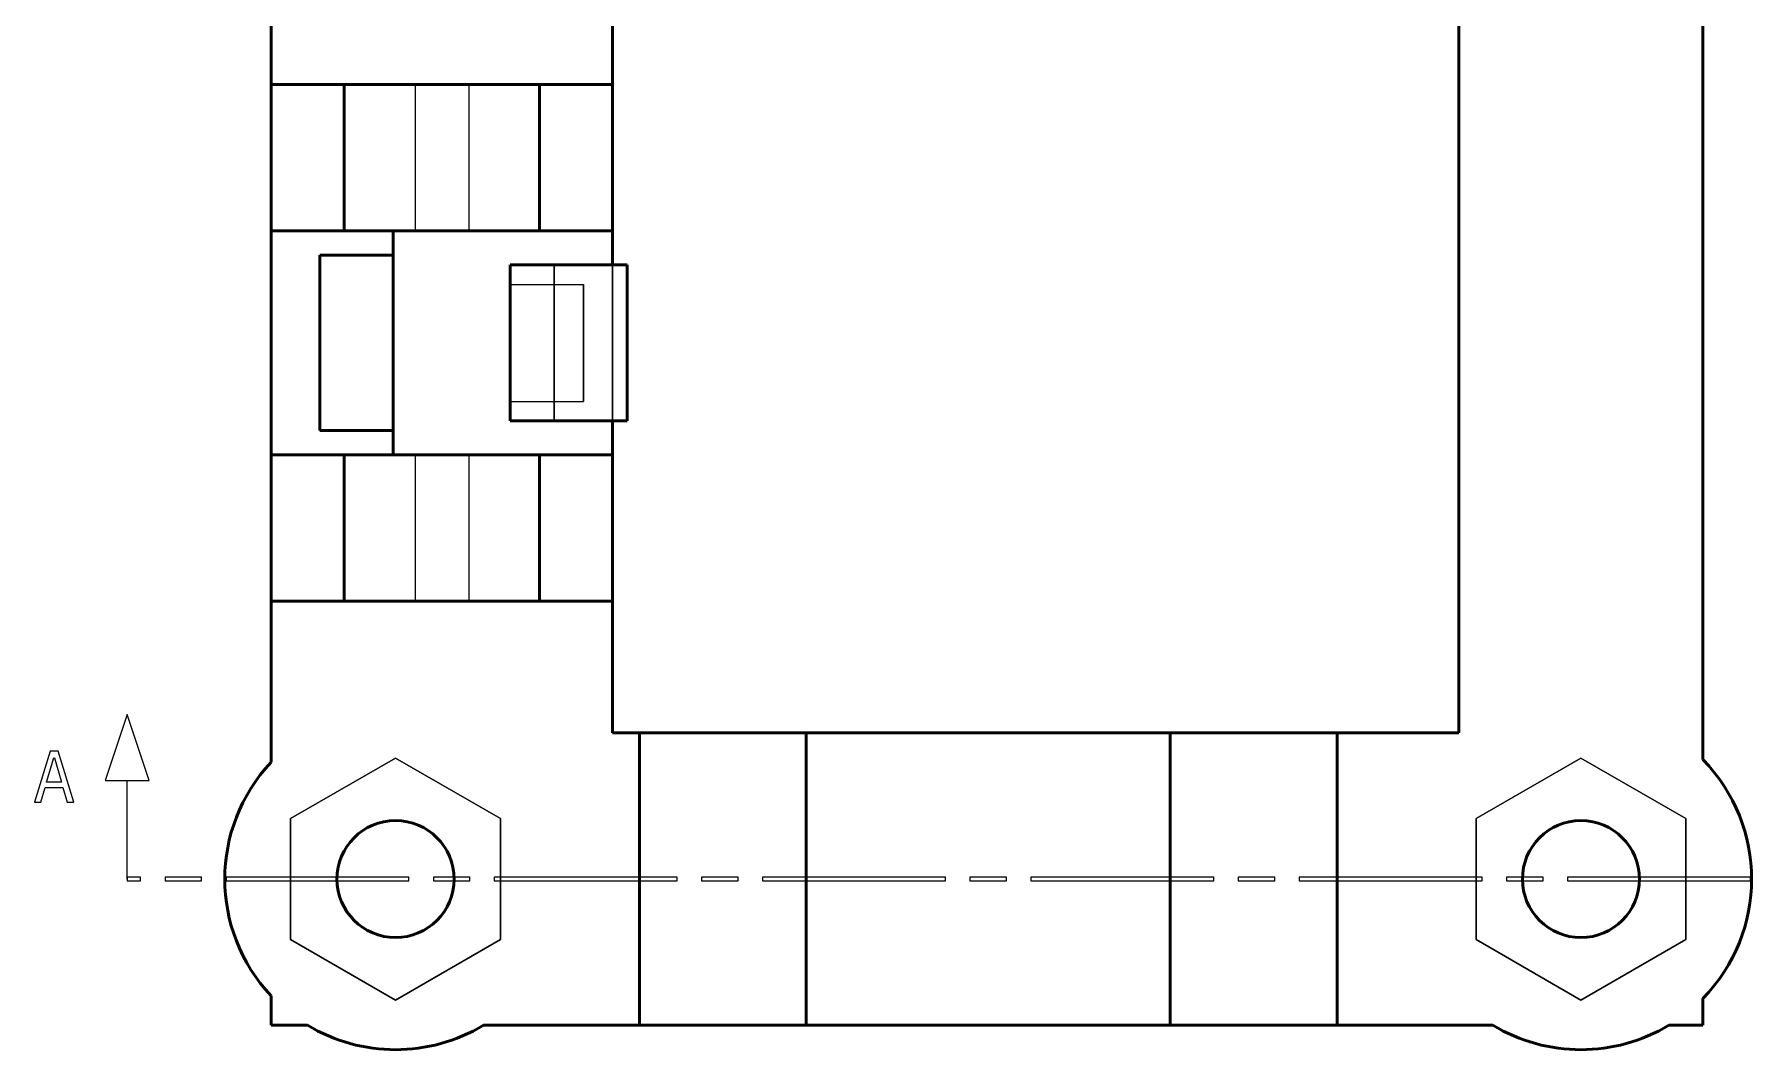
# Model space of a CAD drawing. Header units: millimetres. Extents: x 22 to 584, y 11 to 410.
# Drawn here: x 22.2 to 92.6, y 163.7 to 205.4 of the extents above; entities that cross this region are included whole.
import ezdxf

# ---------------------------------------------------------------- set-up
doc = ezdxf.new("R2010")
doc.units = ezdxf.units.MM
for name, color, linetype, lineweight in [('dims', 7, 'Continuous', 5), ('hidden', 7, 'Continuous', 25), ('part', 7, 'Continuous', 50)]:
    doc.layers.add(name, color=color, linetype=linetype, lineweight=lineweight)

msp = doc.modelspace()

# ---------------------------------------------------------------- linework, layer by layer
at = {"layer": 'dims'}
for p, q in [((26, 177.455), (25.1, 174.755)), ((26.9, 174.755), (26, 177.455)), ((22.834, 175.952), (22.191, 173.858)), ((22.689, 174.674), (22.984, 175.685)), ((23.166, 175.952), (22.834, 175.952)), ((22.984, 175.685), (23.011, 175.685)), ((23.011, 175.685), (23.304, 174.674)), ((23.809, 173.858), (23.166, 175.952)), ((23.304, 174.674), (22.689, 174.674)), ((25.1, 174.755), (26.9, 174.755)), ((26, 170.705), (26, 174.755)), ((22.453, 173.858), (22.629, 174.455)), ((22.629, 174.455), (23.364, 174.455)), ((23.364, 174.455), (23.541, 173.858)), ((22.191, 173.858), (22.453, 173.858)), ((23.541, 173.858), (23.809, 173.858)), ((26.55, 170.78), (26, 170.78)), ((26, 170.78), (26, 170.63)), ((26, 170.63), (26.55, 170.63)), ((26.55, 170.63), (26.55, 170.78)), ((29.05, 170.78), (27.55, 170.78)), ((27.55, 170.78), (27.55, 170.63)), ((27.55, 170.63), (29.05, 170.63)), ((29.05, 170.63), (29.05, 170.78)), ((37.55, 170.78), (30.05, 170.78)), ((30.05, 170.78), (30.05, 170.63)), ((30.05, 170.63), (37.55, 170.63)), ((37.55, 170.63), (37.55, 170.78)), ((40.05, 170.78), (38.55, 170.78)), ((38.55, 170.78), (38.55, 170.63)), ((38.55, 170.63), (40.05, 170.63)), ((40.05, 170.63), (40.05, 170.78)), ((48.55, 170.78), (41.05, 170.78)), ((41.05, 170.78), (41.05, 170.63)), ((41.05, 170.63), (48.55, 170.63)), ((48.55, 170.63), (48.55, 170.78)), ((51.05, 170.78), (49.55, 170.78)), ((49.55, 170.78), (49.55, 170.63)), ((49.55, 170.63), (51.05, 170.63)), ((51.05, 170.63), (51.05, 170.78)), ((59.55, 170.78), (52.05, 170.78)), ((52.05, 170.78), (52.05, 170.63)), ((52.05, 170.63), (59.55, 170.63)), ((59.55, 170.63), (59.55, 170.78)), ((62.05, 170.78), (60.55, 170.78)), ((60.55, 170.78), (60.55, 170.63)), ((60.55, 170.63), (62.05, 170.63)), ((62.05, 170.63), (62.05, 170.78)), ((70.55, 170.78), (63.05, 170.78)), ((63.05, 170.78), (63.05, 170.63)), ((63.05, 170.63), (70.55, 170.63)), ((70.55, 170.63), (70.55, 170.78)), ((73.05, 170.78), (71.55, 170.78)), ((71.55, 170.78), (71.55, 170.63)), ((71.55, 170.63), (73.05, 170.63)), ((73.05, 170.63), (73.05, 170.78)), ((81.55, 170.78), (74.05, 170.78)), ((74.05, 170.78), (74.05, 170.63)), ((74.05, 170.63), (81.55, 170.63)), ((81.55, 170.63), (81.55, 170.78)), ((84.05, 170.78), (82.55, 170.78)), ((82.55, 170.78), (82.55, 170.63)), ((82.55, 170.63), (84.05, 170.63)), ((84.05, 170.63), (84.05, 170.78)), ((92.55, 170.78), (85.05, 170.78)), ((85.05, 170.78), (85.05, 170.63)), ((85.05, 170.63), (92.55, 170.63)), ((92.55, 170.63), (92.55, 170.78))]:
    msp.add_line(p, q, dxfattribs=at)
at = {"layer": 'hidden'}
for p, q in [((31.9, 175.5), (31.9, 214.66)), ((90.6, 214.556), (90.6, 175.604)), ((45.9, 176.705), (45.9, 213.455)), ((80.6, 176.705), (80.6, 213.455)), ((31.9, 203.305), (45.9, 203.305)), ((34.9, 203.305), (34.9, 197.305)), ((37.8, 203.305), (37.8, 197.305)), ((40, 203.305), (40, 197.305)), ((42.9, 203.305), (42.9, 197.305)), ((31.9, 197.305), (36.9, 197.305)), ((36.9, 196.305), (36.9, 197.305)), ((36.9, 197.305), (45.9, 197.305)), ((33.9, 196.305), (33.9, 189.105)), ((36.9, 196.305), (33.9, 196.305)), ((36.9, 189.105), (36.9, 196.305)), ((41.7, 195.905), (43.5, 195.905)), ((41.7, 195.905), (41.7, 189.505)), ((43.5, 195.905), (43.5, 189.505)), ((43.5, 195.905), (45.9, 195.905)), ((43.5, 189.505), (43.5, 195.905)), ((45.9, 195.905), (45.9, 189.505)), ((45.9, 195.905), (46.5, 195.905)), ((46.5, 189.505), (46.5, 195.905)), ((41.7, 195.105), (44.7, 195.105)), ((41.7, 190.305), (44.7, 190.305)), ((41.7, 189.505), (43.5, 189.505)), ((43.5, 189.505), (45.9, 189.505)), ((45.9, 189.505), (46.5, 189.505)), ((36.9, 189.105), (33.9, 189.105)), ((36.9, 188.105), (36.9, 189.105)), ((31.9, 188.105), (36.9, 188.105)), ((34.9, 188.105), (34.9, 182.105)), ((36.9, 188.105), (45.9, 188.105)), ((37.8, 188.105), (37.8, 182.105)), ((40, 188.105), (40, 182.105)), ((42.9, 188.105), (42.9, 182.105)), ((45.9, 182.105), (31.9, 182.105)), ((80.6, 176.705), (45.9, 176.705)), ((47, 164.705), (47, 176.705)), ((75.6, 164.705), (75.6, 176.705)), ((32.7, 173.188), (37, 175.67)), ((37, 175.67), (32.7, 173.188)), ((37, 175.67), (41.3, 173.188)), ((41.3, 173.188), (37, 175.67)), ((81.3, 173.188), (85.6, 175.67)), ((85.6, 175.67), (81.3, 173.188)), ((85.6, 175.67), (89.9, 173.188)), ((89.9, 173.188), (85.6, 175.67)), ((32.7, 168.222), (32.7, 173.188)), ((32.7, 173.188), (32.7, 168.222)), ((41.3, 173.188), (41.3, 168.222)), ((41.3, 168.222), (41.3, 173.188)), ((81.3, 168.222), (81.3, 173.188)), ((81.3, 173.188), (81.3, 168.222)), ((89.9, 173.188), (89.9, 168.222)), ((89.9, 168.222), (89.9, 173.188)), ((37, 165.74), (32.7, 168.222)), ((32.7, 168.222), (37, 165.74)), ((41.3, 168.222), (37, 165.74)), ((37, 165.74), (41.3, 168.222)), ((85.6, 165.74), (81.3, 168.222)), ((81.3, 168.222), (85.6, 165.74)), ((89.9, 168.222), (85.6, 165.74)), ((85.6, 165.74), (89.9, 168.222)), ((31.9, 164.705), (31.9, 165.91)), ((90.6, 165.806), (90.6, 164.705)), ((31.9, 164.705), (33.394, 164.705)), ((40.606, 164.705), (81.994, 164.705)), ((89.206, 164.705), (90.6, 164.705))]:
    msp.add_line(p, q, dxfattribs=at)
for centre in [(37, 170.705), (85.6, 170.705)]:
    msp.add_circle(centre, 2.4, dxfattribs=at)
for centre, start, end in [((37, 170.705), 136.76677, 223.23323), ((85.6, 170.705), -44.41531, 44.41531), ((37, 170.705), 238.99728, 301.00272), ((85.6, 170.705), 238.99728, 301.00272)]:
    msp.add_arc(centre, 7, start, end, dxfattribs=at)
for points in [[(40, 203.305), (39.972, 203.305), (39.891, 203.305), (39.76, 203.305), (39.586, 203.305), (39.377, 203.305), (39.145, 203.305), (38.9, 203.305), (38.655, 203.305), (38.423, 203.305), (38.214, 203.305), (38.04, 203.305), (37.909, 203.305), (37.828, 203.305), (37.8, 203.305)], [(37.8, 203.305), (37.828, 203.305), (37.909, 203.305), (38.04, 203.305), (38.214, 203.305), (38.423, 203.305), (38.655, 203.305), (38.9, 203.305), (39.145, 203.305), (39.377, 203.305), (39.586, 203.305), (39.76, 203.305), (39.891, 203.305), (39.972, 203.305), (40, 203.305)], [(40, 197.305), (39.972, 197.305), (39.891, 197.305), (39.76, 197.305), (39.586, 197.305), (39.377, 197.305), (39.145, 197.305), (38.9, 197.305), (38.655, 197.305), (38.423, 197.305), (38.214, 197.305), (38.04, 197.305), (37.909, 197.305), (37.828, 197.305), (37.8, 197.305)], [(37.8, 197.305), (37.828, 197.305), (37.909, 197.305), (38.04, 197.305), (38.214, 197.305), (38.423, 197.305), (38.655, 197.305), (38.9, 197.305), (39.145, 197.305), (39.377, 197.305), (39.586, 197.305), (39.76, 197.305), (39.891, 197.305), (39.972, 197.305), (40, 197.305)], [(41.7, 195.105), (41.7, 195.045), (41.7, 194.867), (41.7, 194.581), (41.7, 194.201), (41.7, 193.746), (41.7, 193.239), (41.7, 192.705), (41.7, 192.171), (41.7, 191.664), (41.7, 191.209), (41.7, 190.829), (41.7, 190.543), (41.7, 190.365), (41.7, 190.305)], [(44.7, 195.105), (44.7, 195.045), (44.7, 194.867), (44.7, 194.581), (44.7, 194.201), (44.7, 193.746), (44.7, 193.239), (44.7, 192.705), (44.7, 192.171), (44.7, 191.664), (44.7, 191.209), (44.7, 190.829), (44.7, 190.543), (44.7, 190.365), (44.7, 190.305)], [(40, 188.105), (39.972, 188.105), (39.891, 188.105), (39.76, 188.105), (39.586, 188.105), (39.377, 188.105), (39.145, 188.105), (38.9, 188.105), (38.655, 188.105), (38.423, 188.105), (38.214, 188.105), (38.04, 188.105), (37.909, 188.105), (37.828, 188.105), (37.8, 188.105)], [(37.8, 188.105), (37.828, 188.105), (37.909, 188.105), (38.04, 188.105), (38.214, 188.105), (38.423, 188.105), (38.655, 188.105), (38.9, 188.105), (39.145, 188.105), (39.377, 188.105), (39.586, 188.105), (39.76, 188.105), (39.891, 188.105), (39.972, 188.105), (40, 188.105)], [(40, 182.105), (39.972, 182.105), (39.891, 182.105), (39.76, 182.105), (39.586, 182.105), (39.377, 182.105), (39.145, 182.105), (38.9, 182.105), (38.655, 182.105), (38.423, 182.105), (38.214, 182.105), (38.04, 182.105), (37.909, 182.105), (37.828, 182.105), (37.8, 182.105)], [(37.8, 182.105), (37.828, 182.105), (37.909, 182.105), (38.04, 182.105), (38.214, 182.105), (38.423, 182.105), (38.655, 182.105), (38.9, 182.105), (39.145, 182.105), (39.377, 182.105), (39.586, 182.105), (39.76, 182.105), (39.891, 182.105), (39.972, 182.105), (40, 182.105)]]:
    msp.add_open_spline(points, degree=1, dxfattribs=at)
for points, knots in [([(41.7, 192.705), (41.7, 192.839), (41.7, 192.974), (41.7, 193.241), (41.7, 193.498), (41.7, 193.622), (41.7, 193.746), (41.7, 193.864), (41.7, 193.982), (41.7, 194.092), (41.7, 194.201), (41.7, 194.302), (41.7, 194.402), (41.7, 194.492), (41.7, 194.581), (41.7, 194.659), (41.7, 194.737), (41.7, 194.802), (41.7, 194.867), (41.7, 194.919), (41.7, 194.97), (41.7, 195.008), (41.7, 195.045), (41.7, 195.067), (41.7, 195.09), (41.7, 195.097), (41.7, 195.105)], [0, 0, 0, 0.1122, 0.1122, 0.336599, 0.336599, 0.448799, 0.448799, 0.560999, 0.560999, 0.673198, 0.673198, 0.785398, 0.785398, 0.897598, 0.897598, 1.009798, 1.009798, 1.121997, 1.121997, 1.234197, 1.234197, 1.346397, 1.346397, 1.458597, 1.458597, 1.570796, 1.570796, 1.570796]), ([(44.7, 192.705), (44.7, 192.839), (44.7, 192.974), (44.7, 193.241), (44.7, 193.498), (44.7, 193.622), (44.7, 193.746), (44.7, 193.864), (44.7, 193.982), (44.7, 194.092), (44.7, 194.201), (44.7, 194.302), (44.7, 194.402), (44.7, 194.492), (44.7, 194.581), (44.7, 194.659), (44.7, 194.737), (44.7, 194.802), (44.7, 194.867), (44.7, 194.919), (44.7, 194.97), (44.7, 195.008), (44.7, 195.045), (44.7, 195.067), (44.7, 195.09), (44.7, 195.097), (44.7, 195.105)], [0, 0, 0, 0.1122, 0.1122, 0.336599, 0.336599, 0.448799, 0.448799, 0.560999, 0.560999, 0.673198, 0.673198, 0.785398, 0.785398, 0.897598, 0.897598, 1.009798, 1.009798, 1.121997, 1.121997, 1.234197, 1.234197, 1.346397, 1.346397, 1.458597, 1.458597, 1.570796, 1.570796, 1.570796]), ([(41.7, 190.305), (41.7, 190.313), (41.7, 190.32), (41.7, 190.343), (41.7, 190.365), (41.7, 190.402), (41.7, 190.44), (41.7, 190.491), (41.7, 190.543), (41.7, 190.608), (41.7, 190.673), (41.7, 190.751), (41.7, 190.829), (41.7, 190.918), (41.7, 191.008), (41.7, 191.108), (41.7, 191.209), (41.7, 191.318), (41.7, 191.428), (41.7, 191.546), (41.7, 191.664), (41.7, 191.788), (41.7, 191.912), (41.7, 192.042), (41.7, 192.171), (41.7, 192.435), (41.7, 192.705)], [0, 0, 0, 0.071429, 0.071429, 0.142857, 0.142857, 0.214286, 0.214286, 0.285714, 0.285714, 0.357143, 0.357143, 0.428571, 0.428571, 0.5, 0.5, 0.571429, 0.571429, 0.642857, 0.642857, 0.714286, 0.714286, 0.785714, 0.785714, 0.857143, 0.857143, 1, 1, 1]), ([(44.7, 190.305), (44.7, 190.313), (44.7, 190.32), (44.7, 190.343), (44.7, 190.365), (44.7, 190.402), (44.7, 190.44), (44.7, 190.491), (44.7, 190.543), (44.7, 190.608), (44.7, 190.673), (44.7, 190.751), (44.7, 190.829), (44.7, 190.918), (44.7, 191.008), (44.7, 191.108), (44.7, 191.209), (44.7, 191.318), (44.7, 191.428), (44.7, 191.546), (44.7, 191.664), (44.7, 191.788), (44.7, 191.912), (44.7, 192.042), (44.7, 192.171), (44.7, 192.435), (44.7, 192.705)], [0, 0, 0, 0.071429, 0.071429, 0.142857, 0.142857, 0.214286, 0.214286, 0.285714, 0.285714, 0.357143, 0.357143, 0.428571, 0.428571, 0.5, 0.5, 0.571429, 0.571429, 0.642857, 0.642857, 0.714286, 0.714286, 0.785714, 0.785714, 0.857143, 0.857143, 1, 1, 1])]:
    msp.add_open_spline(points, degree=2, knots=knots, dxfattribs=at)
at = {"layer": 'part'}
for p, q in [((90.6, 175.604), (90.6, 214.556)), ((80.6, 176.705), (80.6, 213.455)), ((31.9, 203.305), (31.9, 213.055)), ((45.9, 203.305), (45.9, 213.055)), ((31.9, 197.305), (31.9, 203.305)), ((31.9, 203.305), (34.9, 203.305)), ((34.9, 197.305), (34.9, 203.305)), ((42.9, 203.305), (45.9, 203.305)), ((42.9, 197.305), (42.9, 203.305)), ((45.9, 197.305), (45.9, 203.305)), ((31.9, 188.105), (31.9, 197.305)), ((31.9, 197.305), (34.9, 197.305)), ((36.9, 196.305), (36.9, 197.305)), ((42.9, 197.305), (45.9, 197.305)), ((45.9, 195.905), (45.9, 197.305)), ((36.9, 196.305), (33.9, 196.305)), ((33.9, 196.305), (33.9, 189.105)), ((36.9, 196.305), (36.9, 189.105)), ((41.7, 195.905), (46.5, 195.905)), ((41.7, 189.505), (41.7, 195.905)), ((46.5, 189.505), (46.5, 195.905)), ((41.7, 189.505), (46.5, 189.505)), ((45.9, 188.105), (45.9, 189.505)), ((36.9, 189.105), (33.9, 189.105)), ((36.9, 188.105), (36.9, 189.105)), ((31.9, 182.105), (31.9, 188.105)), ((31.9, 188.105), (34.9, 188.105)), ((34.9, 182.105), (34.9, 188.105)), ((42.9, 188.105), (45.9, 188.105)), ((42.9, 182.105), (42.9, 188.105)), ((45.9, 182.105), (45.9, 188.105)), ((31.9, 182.105), (31.9, 175.5)), ((31.9, 182.105), (34.9, 182.105)), ((42.9, 182.105), (45.9, 182.105)), ((45.9, 182.105), (45.9, 176.705)), ((45.9, 176.705), (47, 176.705)), ((47, 176.705), (53.84, 176.705)), ((47, 164.705), (47, 176.705)), ((53.84, 176.705), (53.84, 164.705)), ((68.76, 176.705), (75.6, 176.705)), ((68.76, 176.705), (68.76, 164.705)), ((75.6, 176.705), (80.6, 176.705)), ((75.6, 164.705), (75.6, 176.705)), ((31.9, 165.91), (31.9, 164.705)), ((90.6, 164.705), (90.6, 165.806)), ((33.394, 164.705), (31.9, 164.705)), ((47, 164.705), (40.606, 164.705)), ((47, 164.705), (53.84, 164.705)), ((68.76, 164.705), (75.6, 164.705)), ((81.994, 164.705), (75.6, 164.705)), ((90.6, 164.705), (89.206, 164.705))]:
    msp.add_line(p, q, dxfattribs=at)
for centre in [(37, 170.705), (85.6, 170.705)]:
    msp.add_circle(centre, 2.4, dxfattribs=at)
for centre, start, end in [((37, 170.705), 136.76677, 223.23323), ((85.6, 170.705), -44.41531, 44.41531), ((37, 170.705), 238.99728, 301.00272), ((85.6, 170.705), 238.99728, 301.00272)]:
    msp.add_arc(centre, 7, start, end, dxfattribs=at)
for points in [[(42.9, 203.305), (42.8, 203.305), (42.504, 203.305), (42.027, 203.305), (41.394, 203.305), (40.636, 203.305), (39.79, 203.305), (38.9, 203.305), (38.01, 203.305), (37.164, 203.305), (36.406, 203.305), (35.773, 203.305), (35.296, 203.305), (35, 203.305), (34.9, 203.305)], [(42.9, 197.305), (42.8, 197.305), (42.504, 197.305), (42.027, 197.305), (41.394, 197.305), (40.636, 197.305), (39.79, 197.305), (38.9, 197.305), (38.01, 197.305), (37.164, 197.305), (36.406, 197.305), (35.773, 197.305), (35.296, 197.305), (35, 197.305), (34.9, 197.305)], [(42.9, 188.105), (42.8, 188.105), (42.504, 188.105), (42.027, 188.105), (41.394, 188.105), (40.636, 188.105), (39.79, 188.105), (38.9, 188.105), (38.01, 188.105), (37.164, 188.105), (36.406, 188.105), (35.773, 188.105), (35.296, 188.105), (35, 188.105), (34.9, 188.105)], [(42.9, 182.105), (42.8, 182.105), (42.504, 182.105), (42.027, 182.105), (41.394, 182.105), (40.636, 182.105), (39.79, 182.105), (38.9, 182.105), (38.01, 182.105), (37.164, 182.105), (36.406, 182.105), (35.773, 182.105), (35.296, 182.105), (35, 182.105), (34.9, 182.105)]]:
    msp.add_open_spline(points, degree=1, dxfattribs=at)
for points in [[(53.84, 176.705), (54.329, 176.705), (54.819, 176.705), (55.328, 176.705), (55.837, 176.705), (56.363, 176.705), (56.889, 176.705), (57.428, 176.705), (57.968, 176.705), (58.517, 176.705), (59.067, 176.705), (60.178, 176.705), (61.3, 176.705), (62.422, 176.705), (63.533, 176.705), (64.083, 176.705), (64.632, 176.705), (65.172, 176.705), (65.711, 176.705), (66.237, 176.705), (66.763, 176.705), (67.272, 176.705), (67.781, 176.705), (68.271, 176.705), (68.76, 176.705)], [(53.84, 164.705), (54.329, 164.705), (54.819, 164.705), (55.328, 164.705), (55.837, 164.705), (56.363, 164.705), (56.889, 164.705), (57.428, 164.705), (57.968, 164.705), (58.517, 164.705), (59.067, 164.705), (60.178, 164.705), (61.3, 164.705), (62.422, 164.705), (63.533, 164.705), (64.083, 164.705), (64.632, 164.705), (65.172, 164.705), (65.711, 164.705), (66.237, 164.705), (66.763, 164.705), (67.272, 164.705), (67.781, 164.705), (68.271, 164.705), (68.76, 164.705)]]:
    msp.add_open_spline(points, degree=2, knots=[0, 0, 0, 0.071429, 0.071429, 0.142857, 0.142857, 0.214286, 0.214286, 0.285714, 0.285714, 0.357143, 0.357143, 0.5, 0.5, 0.642857, 0.642857, 0.714286, 0.714286, 0.785714, 0.785714, 0.857143, 0.857143, 0.928571, 0.928571, 1, 1, 1], dxfattribs=at)

doc.saveas('drawing.dxf')
